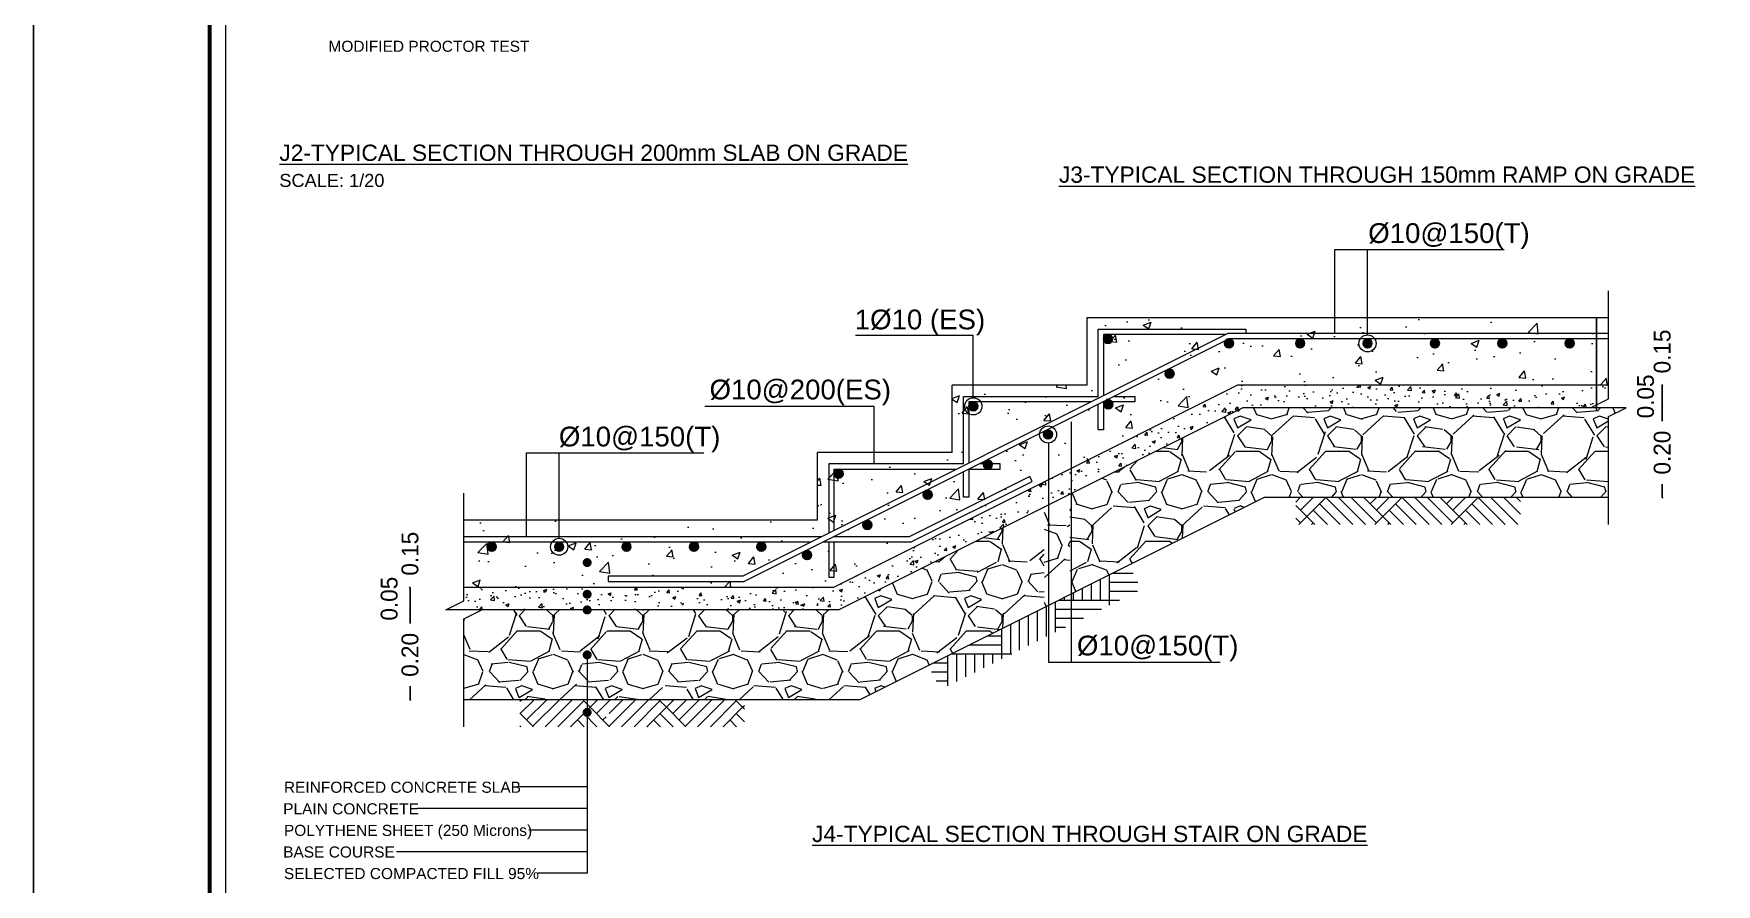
# Model space of a CAD drawing. Extents: x 166525 to 167198, y 178739 to 179747.
# Drawn here: x 167044.8 to 167059.79, y 179449.95 to 179457.52 of the extents above; entities that cross this region are included whole.
import ezdxf

# ---------------------------------------------------------------- set-up
doc = ezdxf.new("R2010")
doc.units = 0
doc.header["$MEASUREMENT"] = 0
doc.layers.get('0').update_dxf_attribs({"linetype": 'CONTINUOUS'})
doc.layers.get('DEFPOINTS').update_dxf_attribs({"linetype": 'CONTINUOUS'})
doc.layers.add('BEAM', color=6, linetype='CONTINUOUS', lineweight=13)
for name, color, linetype in [('COVER', 7, 'CONTINUOUS'), ('MHATCH', 8, 'CONTINUOUS'), ('S-G-TEXT SUB TITLE', 2, 'CONTINUOUS'), ('Steel', 2, 'CONTINUOUS')]:
    doc.layers.add(name, color=color, linetype=linetype)
doc.styles.add('ARIAL', font='arial.ttf')
doc.dimstyles.new('1-25', dxfattribs={"dimtxt": 0.2, "dimasz": 0.01, "dimexe": 0, "dimexo": 0, "dimgap": 0.08, "dimtad": 0, "dimlfac": 0.25, "dimzin": 0, "dimdsep": 46, "dimtxsty": 'Standard', "dimblk1": 'OBLIQUE', "dimblk2": 'OBLIQUE', "dimsah": 1, "dimcen": 0, "dimse1": 1, "dimse2": 1, "dimclrd": 256, "dimclre": 256, "dimclrt": 4, "dimadec": 0, "dimazin": 0, "dimtfac": 5.55555555555555, "dimtix": 1, "dimtofl": 0, "dimtmove": 2, "dimatfit": 3, "dimldrblk": 'OBLIQUE', "dimfxl": 1, "dimtolj": 1, "dimtzin": 0, "dimarcsym": 0})
pattern_1 = [(49.99999999999996, (167019.8235494177, 179431.8427603602), (0.2869040730447006, -0.02510085399342292), [0.03000000000046, -0.3300000000050599]), (355, (167019.8235494177, 179431.8427603602), (-0.05550053344605101, 0.3008768534846181), [0.024000000000368, -0.264000000004048]), (100.4514, (167019.8474580897, 179431.8406686242), (0.2314037526891568, 0.27577581682861), [0.02549607600039066, -0.2804568448042976]), (46.1842, (167019.8235494177, 179431.9227603601), (0.4268964194568036, -0.0662076057326224), [0.04500000000068999, -0.49500000000759]), (96.63559999999993, (167019.8591241157, 179431.9172430373), (0.3738650822252139, 0.3896471483661512), [0.03824411520058608, -0.4206852000064459]), (351.1842, (167019.8235494177, 179431.9227603601), (0.3738647780591834, 0.3896474403761043), [0.03600000000055203, -0.3960000000060722]), (21, (167019.8635494177, 179431.9027603601), (0.2387628208510457, -0.1610475562686048), [0.03000000000045997, -0.3300000000050595]), (326.0000000000001, (167019.8635494177, 179431.9027603601), (0.09732613277012504, 0.2900600180231887), [0.02400000000036799, -0.2640000000040479]), (71.4514, (167019.8834463109, 179431.8893397177), (0.3360890514377494, 0.1290121986859591), [0.02549607600039094, -0.2804568448043002]), (37.49999999999998, (167019.8235494177, 179431.8427603602), (0.004863942126990849, 0.1331575415345663), [0, -0.260800000003999, 0, -0.2680000000041094, 0, -0.2650000000040634]), (7.499999999999998, (167019.8235494177, 179431.8427603602), (0.1052278149784729, 0.1577646847553631), [0, -0.1528000000023429, 0, -0.2548000000039068, 0, -0.1010000000015487]), (327.5, (167019.7343494177, 179431.8427603602), (0.2135289744722377, -0.009021948693890254), [0, -0.1000000000015333, 0, -0.3120000000047841, 0, -0.414000000006348]), (317.5, (167019.6943494177, 179431.8427603602), (0.2332744677405313, 0.04004199293354102), [0, -0.1300000000019933, 0, -0.2072000000031771, 0, -0.294000000004508])]
pattern_2 = [(228.0128, (167020.3995494177, 179432.6427603602), (-6.399998585824663, -7.200001073396195), [0.1076288000016503, -10.65527040016338]), (184.9697, (167020.3275494177, 179432.5627603602), (9.60000084136131, 0.7999930456179078), [0.184694400002832, -18.28474000028037]), (132.5104, (167020.1435494177, 179432.5467603602), (7.999992574800116, -8.800006939231888), [0.1302304000019968, -12.89282560019769]), (267.2737, (167019.8315494177, 179432.3467603601), (0.7999968141940189, 16.0000002362241), [0.1681904000025788, -16.65084640025531]), (292.8337, (167019.8235494177, 179432.1787603601), (-4.000007924411045, 9.599997129569418), [0.1649240000025289, -16.32749840025036]), (357.2737, (167019.8875494177, 179432.0267603602), (-16.00000023622411, 0.7999968141940196), [0.1681904000025789, -16.65084640025532]), (37.6942, (167020.0555494177, 179432.0187603601), (-10.40000587665385, -7.999992324251089), [0.2224232000034103, -22.01987920033763]), (72.2553, (167020.2315494177, 179432.1547603601), (5.600008610250193, 17.59999698526121), [0.2099904000032199, -20.78905680031876]), (121.4296, (167020.2955494177, 179432.3547603602), (-6.400006587439225, 10.39999602935352), [0.1687600000025876, -16.70725840025618]), (175.2364, (167020.2075494177, 179432.4987603602), (8.8000007571906, -0.7999932261412748), [0.1926656000029525, -9.44061040014467]), (222.3974, (167020.0155494177, 179432.5147603602), (-9.600005881005787, -8.799993665746227), [0.2491584000038204, -24.66670000037822]), (138.8141, (167020.6235494177, 179432.3387603601), (-5.600002357530438, 4.799997850747802), [0.08504080000130393, -8.419075200129093]), (171.4692, (167020.5595494177, 179432.3947603601), (10.39999862801157, -1.600006328056365), [0.1617896000024794, -16.01720880024542]), (225, (167020.3995494177, 179432.4187603602), (-8.88178419713744e-17, -0.8000002475714282), [0.1131368000017348, -1.018233600015613]), (203.1986, (167020.3435494177, 179432.5147603602), (3.999999784594994, 1.600001060236416), [0.06092640000093418, -6.031692000092483]), (291.8014, (167020.2875494177, 179432.4907603601), (-0.7999999284127856, 2.400000218445415), [0.08616240000132111, -4.221969600064734]), (30.96379999999998, (167020.3195494177, 179432.4107603602), (2.399998417867198, 1.600001986857119), [0.1399432000021447, -4.524818400069345]), (161.5651, (167020.4395494177, 179432.4827603601), (1.600000347698903, -0.7999987225904326), [0.1011928000015517, -2.428629600037239]), (16.38950000000001, (167019.8235494177, 179432.4907603601), (8.000001758852234, 2.399994167891176), [0.1417600000021736, -14.03427600021519]), (70.3462, (167019.9595494177, 179432.5307603601), (-3.199996197946463, -8.80000170861991), [0.1189288000018235, -11.77392640018053]), (293.1986, (167020.4395494177, 179432.6427603602), (-1.600001060236417, 3.999999784594992), [0.1218520000018684, -5.970766400091549]), (343.6105, (167020.4875494177, 179432.5307603601), (-8.000001758852232, 2.399994167891178), [0.1417600000021723, -14.03427600021504]), (339.444, (167019.8235494177, 179431.9947603601), (-4.000001475695272, 1.599996797161801), [0.1367040000020961, -6.69849920010271]), (294.7751, (167019.9515494177, 179431.9467603602), (-3.999993751457469, 8.800002737606224), [0.1145424000017551, -11.33971440017376]), (66.80140000000002, (167020.4475494177, 179431.8427603602), (1.600001060236417, 3.999999784594992), [0.1218520000018684, -5.970766400091549]), (17.35400000000001, (167020.4955494177, 179431.9547603602), (-10.40000161543693, -3.199995601856361), [0.1341048000020562, -13.27633920020357]), (69.444, (167020.0555494177, 179431.8427603602), (-1.599996797161803, -4.00000147569527), [0.06835200000104806, -6.766851200103757]), (101.3098999999999, (167020.3995494177, 179431.8427603602), (-0.7999981057415511, 3.200000601833827), [0.04079200000062515, -4.038423200061882]), (165.9638, (167020.3915494177, 179431.8827603601), (2.400000436828591, -0.799998445901263), [0.1649240000025288, -3.133560000048047]), (186.009, (167020.2315494177, 179431.9227603601), (7.999999800847498, 0.7999994539977396), [0.1528400000023435, -15.13113840023201]), (303.6901, (167020.3195494177, 179432.3387603601), (-0.8000010676180195, 1.599999646241461), [0.1153776000017691, -2.769063200042458]), (353.1572, (167020.3835494177, 179432.2427603601), (13.59999949259137, -1.600006398364342), [0.2014352000030888, -19.94205040030578]), (60.94540000000001, (167020.5835494177, 179432.2187603601), (-3.200000021808491, -5.600000307741613), [0.08236480000126278, -8.154139200125014]), (90, (167020.6235494177, 179432.2907603601), (-0.8000000000122667, 0.8000000000122663), [0.04800000000073598, -0.7520000000115304]), (120.2564, (167020.2155494177, 179431.9467603602), (3.199995909491222, -5.600001964769652), [0.1111392000017041, -11.00281600016871]), (48.01279999999998, (167020.1595494177, 179432.0427603601), (6.399998585824661, 7.200001073396196), [0.2152576000033006, -10.54764160016173]), (0, (167020.3035494177, 179432.2027603601), (0.8000000000122667, 0.8000000000122663), [0.2080000000031893, -0.5920000000090773]), (325.3048, (167020.5115494177, 179432.2027603601), (-7.999995407312688, 5.600006887761431), [0.1264912000019395, -12.52261920019201]), (254.0546, (167020.6155494177, 179432.1307603602), (-0.7999999114493714, -3.200000101370786), [0.116481600001786, -5.707606400087515]), (207.646, (167020.5835494177, 179432.0187603601), (-15.19999664597674, -8.000006170658006), [0.189652000002908, -18.77557920028789]), (175.4261, (167020.4155494177, 179431.9307603601), (-10.40000044680917, 0.7999958409411335), [0.2006392000030741, -19.86325920030439])]

# ---------------------------------------------------------------- blocks, each defined once
blk = doc.blocks.new('B1')
at = {"layer": 'Steel'}
blk.add_hatch(color=256, dxfattribs=at).paths.add_polyline_path([(-0.05, 1.683833736505769e-17, 0.9999999999999999), (0.05, 0, 0.9999999999999999)], flags=16)
blk.add_circle((0, 0), 0.05, dxfattribs=at)
blk = doc.blocks.new('SUBTITLE')
at = {"lineweight": 0}
for tag, p in [('%%USUBTITLE', (13935941.07536325, 8347529.818318046)), ('20', (13935941.07536325, 8347529.418318046))]:
    blk.add_attdef(tag, p, '', height=0.2, dxfattribs=at)
blk = doc.blocks.new('*D1344')
at = {"layer": 'DEFPOINTS', "color": 0, "transparency": 16777216}
for p in [(167048.4829848933, 179453.1952459239), (167048.1540473542, 179452.5952459239), (167048.4829848933, 179452.5952459239)]:
    blk.add_point(p, dxfattribs=at)
at = {"layer": 'BEAM', "color": 4, "transparency": 16777216, "insert": (167048.1540473542, 179452.895245924), "char_height": 0.15, "attachment_point": 5, "rotation": 90}
blk.add_mtext('\\A1;0.15', dxfattribs=at)
blk = doc.blocks.new('_OBLIQUE')
at = {"color": 0, "linetype": 'ByBlock'}
blk.add_line((-0.5, -0.5), (0.5, 0.5), dxfattribs=at)
blk = doc.blocks.new('*D1345')
at = {"layer": 'BEAM', "lineweight": -2, "transparency": 16777216}
blk.add_line((167048.1540473542, 179452.5952459239), (167048.1540473542, 179452.3952459239), dxfattribs=at)
at = {"layer": 'DEFPOINTS', "color": 0, "transparency": 16777216}
for p in [(167048.4829848933, 179452.5952459239), (167048.1540473542, 179452.3952459239), (167048.4829848933, 179452.3952459239)]:
    blk.add_point(p, dxfattribs=at)
at = {"layer": 'BEAM', "lineweight": -2, "transparency": 16777216, "xscale": 0.01, "yscale": 0.01, "zscale": 0.01}
for p, rotation in [((167048.1540473542, 179452.5952459239), 90), ((167048.1540473542, 179452.3952459239), 270)]:
    blk.add_blockref('_OBLIQUE', p, dxfattribs=dict(at, rotation=rotation))
at = {"layer": 'BEAM', "color": 4, "transparency": 16777216, "insert": (167047.9685404436, 179452.4952459239), "char_height": 0.15, "attachment_point": 5, "rotation": 90}
blk.add_mtext('\\A1;0.05', dxfattribs=at)
blk = doc.blocks.new('*D1346')
at = {"layer": 'BEAM', "lineweight": -2, "transparency": 16777216}
for p, q in [((167048.1540473542, 179452.3952459239), (167048.1540473542, 179452.2752459239)), ((167048.1540473542, 179451.5952459239), (167048.1540473542, 179451.7152459239))]:
    blk.add_line(p, q, dxfattribs=at)
at = {"layer": 'DEFPOINTS', "color": 0, "transparency": 16777216}
for p in [(167048.4829848933, 179452.3952459239), (167048.1540473542, 179451.5952459239), (167048.4829848933, 179451.5952459239)]:
    blk.add_point(p, dxfattribs=at)
at = {"layer": 'BEAM', "lineweight": -2, "transparency": 16777216, "xscale": 0.01, "yscale": 0.01, "zscale": 0.01}
for p, rotation in [((167048.1540473542, 179452.3952459239), 90), ((167048.1540473542, 179451.5952459239), 270)]:
    blk.add_blockref('_OBLIQUE', p, dxfattribs=dict(at, rotation=rotation))
at = {"layer": 'BEAM', "color": 4, "transparency": 16777216, "insert": (167048.1540473542, 179451.9952459239), "char_height": 0.15, "attachment_point": 5, "rotation": 90}
blk.add_mtext('\\A1;0.20', dxfattribs=at)
blk = doc.blocks.new('*D1347')
at = {"layer": 'DEFPOINTS', "color": 0, "transparency": 16777216}
for p in [(167058.978587707, 179454.9952459239), (167058.978587707, 179454.395245924), (167059.3075252461, 179454.395245924)]:
    blk.add_point(p, dxfattribs=at)
at = {"layer": 'BEAM', "color": 4, "transparency": 16777216, "insert": (167059.3075252461, 179454.695245924), "char_height": 0.15, "attachment_point": 5, "rotation": 90}
blk.add_mtext('\\A1;0.15', dxfattribs=at)
blk = doc.blocks.new('*D1348')
at = {"layer": 'BEAM', "lineweight": -2, "transparency": 16777216}
blk.add_line((167059.3075252461, 179454.395245924), (167059.3075252461, 179454.1952459239), dxfattribs=at)
at = {"layer": 'DEFPOINTS', "color": 0, "transparency": 16777216}
for p in [(167058.978587707, 179454.395245924), (167058.978587707, 179454.1952459239), (167059.3075252461, 179454.1952459239)]:
    blk.add_point(p, dxfattribs=at)
at = {"layer": 'BEAM', "lineweight": -2, "transparency": 16777216, "xscale": 0.01, "yscale": 0.01, "zscale": 0.01}
for p, rotation in [((167059.3075252461, 179454.395245924), 90), ((167059.3075252461, 179454.1952459239), 270)]:
    blk.add_blockref('_OBLIQUE', p, dxfattribs=dict(at, rotation=rotation))
at = {"layer": 'BEAM', "color": 4, "transparency": 16777216, "insert": (167059.159333544, 179454.2952459239), "char_height": 0.15, "attachment_point": 5, "rotation": 90}
blk.add_mtext('\\A1;0.05', dxfattribs=at)
blk = doc.blocks.new('*D1349')
at = {"layer": 'BEAM', "lineweight": -2, "transparency": 16777216}
for p, q in [((167059.3075252461, 179454.1952459239), (167059.3075252461, 179454.0752459239)), ((167059.3075252461, 179453.3952459239), (167059.3075252461, 179453.5152459239))]:
    blk.add_line(p, q, dxfattribs=at)
at = {"layer": 'DEFPOINTS', "color": 0, "transparency": 16777216}
for p in [(167058.978587707, 179454.1952459239), (167058.978587707, 179453.3952459239), (167059.3075252461, 179453.3952459239)]:
    blk.add_point(p, dxfattribs=at)
at = {"layer": 'BEAM', "lineweight": -2, "transparency": 16777216, "xscale": 0.01, "yscale": 0.01, "zscale": 0.01}
for p, rotation in [((167059.3075252461, 179454.1952459239), 90), ((167059.3075252461, 179453.3952459239), 270)]:
    blk.add_blockref('_OBLIQUE', p, dxfattribs=dict(at, rotation=rotation))
at = {"layer": 'BEAM', "color": 4, "transparency": 16777216, "insert": (167059.3075252461, 179453.7952459239), "char_height": 0.15, "attachment_point": 5, "rotation": 90}
blk.add_mtext('\\A1;0.20', dxfattribs=at)

msp = doc.modelspace()

# ---------------------------------------------------------------- hatches: boundary and pattern name
at = {"layer": 'BEAM'}
h = msp.add_hatch(dxfattribs=at)
h.set_pattern_fill('AR-CONC', color=0, scale=0.004000000000061333, style=0)
h.set_pattern_definition([(49.99999999999996, (166959.1569459235, 179454.0911530177), (0.7287386759951899, -0.06375634215658992), [0.07620000000116836, -0.8382000000128523]), (355, (166959.1569459235, 179454.0911530177), (-0.1409713039048295, 0.7642265715404379), [0.06096000000093472, -0.6705600000102818]), (100.4509999999999, (166959.2176739235, 179454.0858400177), (0.5877700066728494, 0.7004667512919076), [0.06476000000099297, -0.7123600000109228]), (46.1842, (166959.1569459235, 179454.2943530177), (1.084316163585146, -0.1681693117334871), [0.1143000000017526, -1.257300000019278]), (96.63559999999998, (166959.2473055235, 179454.2803390177), (0.9496169378795093, 0.9897022235753722), [0.09714000000148895, -1.068540000016379]), (351.1840000000001, (166959.1569459235, 179454.2943530177), (0.9496184232702966, 0.9897004714575657), [0.09144000000140205, -1.005840000015423]), (21, (166959.2585459235, 179454.2435530177), (0.6064595193508322, -0.4090620740733222), [0.07620000000116826, -0.8382000000128516]), (326.0000000000001, (166959.2585459235, 179454.2435530177), (0.2472081133943788, 0.7367518645005736), [0.0609600000009347, -0.6705600000102816]), (71.4514, (166959.3090839235, 179454.2094646177), (0.8536659630935874, 0.3276914308692543), [0.06476000000099297, -0.7123600000109228]), (37.49999999999998, (166959.1569459235, 179454.0911530177), (0.0123544130025567, 0.3382201554977984), [0, -0.6624320000101573, 0, -0.680720000010438, 0, -0.6731000000103211]), (7.499999999999998, (166959.1569459235, 179454.0911530177), (0.2672786500453213, 0.4007222992786223), [0, -0.3881120000059509, 0, -0.6471920000099235, 0, -0.2565400000039336]), (327.5, (166958.9303779235, 179454.0911530177), (0.5423623806758018, -0.02291497597104519), [0, -0.2540000000038947, 0, -0.7924800000121515, 0, -1.051560000016124]), (317.5, (166958.8287779235, 179454.0911530177), (0.5925167255531575, 0.1017059641348915), [0, -0.3302000000050631, 0, -0.5262880000080696, 0, -0.7467600000114504])])
h.paths.add_polyline_path([(167052.9831426933, 179453.7952459239), (167051.7831426933, 179453.7952459239), (167051.7831426933, 179453.1952459239), (167048.6340473541, 179453.1952459239), (167048.6340473541, 179452.5952459238), (167051.9247834798, 179452.5952459238), (167055.5247834798, 179454.3952459239), (167058.8275252462, 179454.3952459239), (167058.8275252462, 179454.9952459239), (167054.1831426933, 179454.9952459239), (167054.1831426933, 179454.3952459239), (167052.9831426933, 179454.3952459239)])
h = msp.add_hatch(dxfattribs=at)
h.set_pattern_fill('AR-CONC', color=0, scale=0.04000000000061333, style=0)
h.set_pattern_definition(pattern_1)
h.paths.add_polyline_path([(167055.5719970753, 179454.1952459239), (167058.6675252461, 179454.1952459239), (167058.8275252462, 179454.2752459239), (167058.8275252462, 179454.3952459239), (167055.5247834798, 179454.3952459239), (167054.0301937425, 179453.6479510552), (167054.0301937425, 179453.4243442575)])
h = msp.add_hatch(dxfattribs=at)
h.set_pattern_fill('GRAVEL', color=0, scale=0.8000000000122667, style=0)
h.set_pattern_definition(pattern_2)
h.paths.add_polyline_path([(167055.7608514573, 179453.3952459238), (167058.8275252461, 179453.3952459238), (167058.8275252462, 179454.1152459239), (167058.9875252462, 179454.1952459239), (167058.6675252461, 179454.1952459239), (167055.5719970753, 179454.1952459239), (167054.0301937425, 179453.4243442575), (167054.0301937425, 179452.5299170664)])
h = msp.add_hatch(dxfattribs=at)
h.set_pattern_fill('AR-CONC', color=0, scale=0.04000000000061333, style=0)
h.set_pattern_definition(pattern_1)
h.paths.add_polyline_path([(167054.0301937425, 179453.6479510552), (167053.8024988012, 179453.5341035845), (167053.8024988012, 179453.3104967868), (167054.0301937425, 179453.4243442575)])
h = msp.add_hatch(dxfattribs=at)
h.set_pattern_fill('AR-CONC', color=0, scale=0.04000000000061333, style=0)
h.set_pattern_definition(pattern_1)
h.paths.add_polyline_path([(167053.8024988012, 179453.3104967868), (167053.8024988012, 179453.5341035845), (167051.9247834798, 179452.5952459238), (167048.6340473541, 179452.5952459238), (167048.6340473541, 179452.4752459238), (167048.474047354, 179452.3952459238), (167048.7940473541, 179452.3952459238), (167051.9719970753, 179452.3952459238)])
h = msp.add_hatch(dxfattribs=at)
h.set_pattern_fill('GRAVEL', color=0, scale=0.8000000000122667, style=0)
h.set_pattern_definition(pattern_2)
h.paths.add_polyline_path([(167053.8024988012, 179452.4160695958), (167053.8024988012, 179453.3104967868), (167051.9719970753, 179452.3952459238), (167048.7940473541, 179452.3952459238), (167048.6340473541, 179452.3152459239), (167048.634047354, 179451.5952459238), (167052.1608514573, 179451.5952459238)])
h = msp.add_hatch(dxfattribs=at)
h.set_pattern_fill('GRAVEL', color=0, scale=0.8000000000122667, style=0)
h.set_pattern_definition([(228.0128, (166999.156726017, 179450.5629584681), (-6.399998585824663, -7.200001073396195), [0.1076288000016503, -10.65527040016338]), (184.9697, (166999.084726017, 179450.4829584681), (9.60000084136131, 0.7999930456179078), [0.184694400002832, -18.28474000028037]), (132.5104, (166998.900726017, 179450.4669584681), (7.999992574800116, -8.800006939231888), [0.1302304000019968, -12.89282560019769]), (267.2737, (166998.588726017, 179450.2669584682), (0.7999968141940189, 16.0000002362241), [0.1681904000025788, -16.65084640025531]), (292.8337, (166998.580726017, 179450.0989584681), (-4.000007924411045, 9.599997129569418), [0.1649240000025289, -16.32749840025036]), (357.2737, (166998.644726017, 179449.9469584682), (-16.00000023622411, 0.7999968141940196), [0.1681904000025789, -16.65084640025532]), (37.6942, (166998.812726017, 179449.9389584681), (-10.40000587665385, -7.999992324251089), [0.2224232000034103, -22.01987920033763]), (72.2553, (166998.988726017, 179450.0749584681), (5.600008610250193, 17.59999698526121), [0.2099904000032199, -20.78905680031876]), (121.4296, (166999.052726017, 179450.2749584681), (-6.400006587439225, 10.39999602935352), [0.1687600000025876, -16.70725840025618]), (175.2364, (166998.964726017, 179450.4189584681), (8.8000007571906, -0.7999932261412748), [0.1926656000029523, -9.440610400144658]), (222.3974, (166998.772726017, 179450.4349584681), (-9.600005881005787, -8.799993665746227), [0.2491584000038204, -24.66670000037822]), (138.8141, (166999.380726017, 179450.2589584681), (-5.600002357530438, 4.799997850747802), [0.08504080000130393, -8.419075200129093]), (171.4692, (166999.316726017, 179450.3149584681), (10.39999862801157, -1.600006328056365), [0.1617896000024792, -16.0172088002454]), (225, (166999.156726017, 179450.3389584681), (-8.88178419713744e-17, -0.8000002475714282), [0.1131368000017348, -1.018233600015613]), (203.1986, (166999.100726017, 179450.4349584681), (3.999999784594994, 1.600001060236416), [0.06092640000093418, -6.031692000092483]), (291.8014, (166999.044726017, 179450.4109584682), (-0.7999999284127856, 2.400000218445415), [0.08616240000132111, -4.221969600064734]), (30.96379999999998, (166999.076726017, 179450.3309584681), (2.399998417867198, 1.600001986857119), [0.1399432000021445, -4.524818400069339]), (161.5651, (166999.196726017, 179450.4029584681), (1.600000347698903, -0.7999987225904326), [0.1011928000015517, -2.428629600037239]), (16.38950000000001, (166998.580726017, 179450.4109584682), (8.000001758852234, 2.399994167891176), [0.1417600000021736, -14.03427600021519]), (70.3462, (166998.716726017, 179450.4509584681), (-3.199996197946463, -8.80000170861991), [0.1189288000018235, -11.77392640018053]), (293.1986, (166999.196726017, 179450.5629584681), (-1.600001060236417, 3.999999784594992), [0.1218520000018684, -5.970766400091549]), (343.6105, (166999.244726017, 179450.4509584681), (-8.000001758852232, 2.399994167891178), [0.1417600000021721, -14.03427600021501]), (339.444, (166998.580726017, 179449.9149584681), (-4.000001475695272, 1.599996797161801), [0.1367040000020961, -6.69849920010271]), (294.7751, (166998.708726017, 179449.8669584681), (-3.999993751457469, 8.800002737606224), [0.1145424000017548, -11.33971440017375]), (66.80140000000002, (166999.204726017, 179449.7629584681), (1.600001060236417, 3.999999784594992), [0.1218520000018684, -5.970766400091549]), (17.35400000000001, (166999.252726017, 179449.8749584681), (-10.40000161543693, -3.199995601856361), [0.1341048000020562, -13.27633920020357]), (69.444, (166998.812726017, 179449.7629584681), (-1.599996797161803, -4.00000147569527), [0.06835200000104806, -6.766851200103757]), (101.3098999999999, (166999.156726017, 179449.7629584681), (-0.7999981057415511, 3.200000601833827), [0.04079200000062511, -4.038423200061875]), (165.9638, (166999.148726017, 179449.8029584681), (2.400000436828591, -0.799998445901263), [0.1649240000025288, -3.133560000048047]), (186.009, (166998.988726017, 179449.8429584681), (7.999999800847498, 0.7999994539977396), [0.1528400000023435, -15.13113840023201]), (303.6901, (166999.076726017, 179450.2589584681), (-0.8000010676180195, 1.599999646241461), [0.1153776000017691, -2.769063200042458]), (353.1572, (166999.140726017, 179450.1629584681), (13.59999949259137, -1.600006398364342), [0.2014352000030888, -19.94205040030578]), (60.94540000000001, (166999.340726017, 179450.1389584681), (-3.200000021808491, -5.600000307741613), [0.08236480000126278, -8.154139200125014]), (90, (166999.380726017, 179450.2109584681), (-0.8000000000122667, 0.8000000000122663), [0.04800000000073598, -0.7520000000115304]), (120.2564, (166998.972726017, 179449.8669584681), (3.199995909491222, -5.600001964769652), [0.1111392000017041, -11.00281600016871]), (48.01279999999998, (166998.916726017, 179449.9629584681), (6.399998585824661, 7.200001073396196), [0.2152576000033006, -10.54764160016173]), (0, (166999.060726017, 179450.1229584681), (0.8000000000122667, 0.8000000000122663), [0.2080000000031893, -0.5920000000090773]), (325.3048, (166999.268726017, 179450.1229584681), (-7.999995407312688, 5.600006887761431), [0.1264912000019395, -12.52261920019201]), (254.0546, (166999.372726017, 179450.0509584681), (-0.7999999114493714, -3.200000101370786), [0.116481600001786, -5.707606400087515]), (207.646, (166999.340726017, 179449.9389584681), (-15.19999664597674, -8.000006170658006), [0.189652000002908, -18.77557920028789]), (175.4261, (166999.172726017, 179449.8509584681), (-10.40000044680917, 0.7999958409411335), [0.2006392000030737, -19.86325920030437])])
h.paths.add_polyline_path([(167054.0301937425, 179453.4243442575), (167053.8024988012, 179453.3104967868), (167053.8024988012, 179452.4160695958), (167054.0301937425, 179452.5299170664)])
h = msp.add_hatch(dxfattribs=at)
h.set_pattern_fill('AR-PARQ1', color=0, scale=0.04000000000061333, angle=45, style=0)
h.set_pattern_definition([(135, (167019.8235494177, 179431.8427603602), (-0.6788225099494944, 4.440892098568718e-17), [0.48000000000736, -0.48000000000736]), (135, (167019.8801179602, 179431.8993289026), (-0.6788225099494944, 4.440892098568718e-17), [0.48000000000736, -0.48000000000736]), (135, (167019.9366865027, 179431.9558974452), (-0.6788225099494944, 4.440892098568718e-17), [0.48000000000736, -0.48000000000736]), (135, (167019.9932550451, 179432.0124659876), (-0.6788225099494944, 4.440892098568718e-17), [0.48000000000736, -0.48000000000736]), (135, (167020.0498235876, 179432.0690345301), (-0.6788225099494944, 4.440892098568718e-17), [0.48000000000736, -0.48000000000736]), (135, (167020.1063921302, 179432.1256030726), (-0.6788225099494944, 4.440892098568718e-17), [0.48000000000736, -0.48000000000736]), (135, (167020.1629606726, 179432.1821716151), (-0.6788225099494944, 4.440892098568718e-17), [0.48000000000736, -0.48000000000736]), (44.99999999999999, (167019.4841381627, 179432.1821716151), (0.6788225099494944, -4.440892098568718e-17), [0.48000000000736, -0.48000000000736]), (44.99999999999999, (167019.4275696202, 179432.2387401576), (0.6788225099494944, -4.440892098568718e-17), [0.48000000000736, -0.48000000000736]), (44.99999999999999, (167019.3710010777, 179432.2953087001), (0.6788225099494944, -4.440892098568718e-17), [0.48000000000736, -0.48000000000736]), (44.99999999999999, (167019.3144325352, 179432.3518772426), (0.6788225099494944, -4.440892098568718e-17), [0.48000000000736, -0.48000000000736]), (44.99999999999999, (167019.2578639927, 179432.4084457851), (0.6788225099494944, -4.440892098568718e-17), [0.48000000000736, -0.48000000000736]), (44.99999999999999, (167019.2012954502, 179432.4650143276), (0.6788225099494944, -4.440892098568718e-17), [0.48000000000736, -0.48000000000736]), (44.99999999999999, (167019.1447269077, 179432.5215828701), (0.6788225099494944, -4.440892098568718e-17), [0.48000000000736, -0.48000000000736])])
h.paths.add_polyline_path([(167058.0434926892, 179453.1552459238), (167058.0434926892, 179453.3952459238), (167056.8202642624, 179453.3952459238), (167056.8202642624, 179453.2827017458, -0.4142135623705978), (167056.8402642625, 179453.2627017458, -0.4142135623703479), (167056.8202642624, 179453.2427017458), (167056.8202642624, 179453.1552459238)])
h.paths.add_polyline_path([(167056.0434926892, 179453.3952459238), (167056.0434926892, 179453.1552459238), (167056.8202642624, 179453.1552459238), (167056.8202642624, 179453.2427017458, -0.4142135623756757), (167056.8002642624, 179453.2627017458, -0.4142135623757589), (167056.8202642624, 179453.2827017458), (167056.8202642624, 179453.3952459238)])
h = msp.add_hatch(dxfattribs=at)
h.set_pattern_fill('AR-PARQ1', color=0, scale=0.04000000000061333, style=0)
h.set_pattern_definition([(90, (167019.8235494177, 179431.8427603602), (-0.4800000000073601, 0.48000000000736), [0.48000000000736, -0.48000000000736]), (90, (167019.9035494176, 179431.8427603602), (-0.4800000000073601, 0.48000000000736), [0.48000000000736, -0.48000000000736]), (90, (167019.9835494177, 179431.8427603602), (-0.4800000000073601, 0.48000000000736), [0.48000000000736, -0.48000000000736]), (90, (167020.0635494177, 179431.8427603602), (-0.4800000000073601, 0.48000000000736), [0.48000000000736, -0.48000000000736]), (90, (167020.1435494177, 179431.8427603602), (-0.4800000000073601, 0.48000000000736), [0.48000000000736, -0.48000000000736]), (90, (167020.2235494177, 179431.8427603602), (-0.4800000000073601, 0.48000000000736), [0.48000000000736, -0.48000000000736]), (90, (167020.3035494177, 179431.8427603602), (-0.4800000000073601, 0.48000000000736), [0.48000000000736, -0.48000000000736]), (0, (167019.8235494177, 179432.3227603601), (0.4800000000073601, -0.48000000000736), [0.4800000000073601, -0.4800000000073601]), (0, (167019.8235494177, 179432.4027603602), (0.4800000000073601, -0.48000000000736), [0.4800000000073601, -0.4800000000073601]), (0, (167019.8235494177, 179432.4827603601), (0.4800000000073601, -0.48000000000736), [0.4800000000073601, -0.4800000000073601]), (0, (167019.8235494177, 179432.5627603602), (0.4800000000073601, -0.48000000000736), [0.4800000000073601, -0.4800000000073601]), (0, (167019.8235494177, 179432.6427603602), (0.4800000000073601, -0.48000000000736), [0.4800000000073601, -0.4800000000073601]), (0, (167019.8235494177, 179432.7227603601), (0.4800000000073601, -0.48000000000736), [0.4800000000073601, -0.4800000000073601]), (0, (167019.8235494177, 179432.8027603602), (0.4800000000073601, -0.48000000000736), [0.4800000000073601, -0.4800000000073601])])
h.paths.add_polyline_path([(167054.6668267187, 179452.5799053972), (167054.5594954558, 179452.7945679231), (167053.46540669, 179452.2475235402), (167053.5157379765, 179452.1468609671, -0.4142135623705978), (167053.5425707924, 179452.1379166953, -0.4142135623703479), (167053.5336265204, 179452.1110838795), (167053.5727379529, 179452.0328610144)])
h.paths.add_polyline_path([(167052.7706410738, 179451.9001407321), (167052.8779723367, 179451.6854782063), (167053.5727379529, 179452.0328610144), (167053.5336265204, 179452.1110838795, -0.4142135623756757), (167053.5067937047, 179452.1200281514, -0.4142135623757589), (167053.5157379765, 179452.1468609671), (167053.46540669, 179452.2475235402)])
h = msp.add_hatch(dxfattribs=at)
h.set_pattern_fill('AR-PARQ1', color=0, scale=0.04000000000061333, angle=45, style=0)
h.set_pattern_definition([(135, (167019.8894424246, 179431.8427603598), (-0.6788225099494944, 4.440892098568718e-17), [0.48000000000736, -0.48000000000736]), (135, (167019.946010967, 179431.8993289023), (-0.6788225099494944, 4.440892098568718e-17), [0.48000000000736, -0.48000000000736]), (135, (167020.0025795095, 179431.9558974448), (-0.6788225099494944, 4.440892098568718e-17), [0.48000000000736, -0.48000000000736]), (135, (167020.059148052, 179432.0124659873), (-0.6788225099494944, 4.440892098568718e-17), [0.48000000000736, -0.48000000000736]), (135, (167020.1157165945, 179432.0690345298), (-0.6788225099494944, 4.440892098568718e-17), [0.48000000000736, -0.48000000000736]), (135, (167020.172285137, 179432.1256030723), (-0.6788225099494944, 4.440892098568718e-17), [0.48000000000736, -0.48000000000736]), (135, (167020.2288536795, 179432.1821716148), (-0.6788225099494944, 4.440892098568718e-17), [0.48000000000736, -0.48000000000736]), (44.99999999999999, (167019.5500311696, 179432.1821716148), (0.6788225099494944, -4.440892098568718e-17), [0.48000000000736, -0.48000000000736]), (44.99999999999999, (167019.4934626271, 179432.2387401573), (0.6788225099494944, -4.440892098568718e-17), [0.48000000000736, -0.48000000000736]), (44.99999999999999, (167019.4368940846, 179432.2953086998), (0.6788225099494944, -4.440892098568718e-17), [0.48000000000736, -0.48000000000736]), (44.99999999999999, (167019.3803255421, 179432.3518772422), (0.6788225099494944, -4.440892098568718e-17), [0.48000000000736, -0.48000000000736]), (44.99999999999999, (167019.3237569996, 179432.4084457848), (0.6788225099494944, -4.440892098568718e-17), [0.48000000000736, -0.48000000000736]), (44.99999999999999, (167019.2671884571, 179432.4650143272), (0.6788225099494944, -4.440892098568718e-17), [0.48000000000736, -0.48000000000736]), (44.99999999999999, (167019.2106199146, 179432.5215828698), (0.6788225099494944, -4.440892098568718e-17), [0.48000000000736, -0.48000000000736])])
h.paths.add_polyline_path([(167051.13264675, 179451.3552459235), (167051.13264675, 179451.5952459235), (167049.9094183232, 179451.5952459235), (167049.9094183232, 179451.4827017454, -0.4142135623705978), (167049.9294183233, 179451.4627017454, -0.4142135623703479), (167049.9094183232, 179451.4427017454), (167049.9094183232, 179451.3552459235)])
h.paths.add_polyline_path([(167049.13264675, 179451.5952459235), (167049.13264675, 179451.3552459235), (167049.9094183232, 179451.3552459235), (167049.9094183232, 179451.4427017454, -0.4142135623756757), (167049.8894183233, 179451.4627017454, -0.4142135623757589), (167049.9094183232, 179451.4827017454), (167049.9094183232, 179451.5952459235)])

# ---------------------------------------------------------------- linework, layer by layer
at = {"color": 2, "linetype": 'Continuous'}
msp.add_line((167058.7225685857, 179454.9952459239), (167058.7225685857, 179454.1668341699), dxfattribs=at)
at = {"layer": 'BEAM', "color": 3}
for p, q in [((167056.6822912439, 179454.8434006463), (167056.6822912439, 179455.6026059566)), ((167052.1223897669, 179454.8415889895), (167053.1711426933, 179454.8415889895)), ((167053.1711426933, 179454.2834006463), (167053.1711426933, 179454.8415889895)), ((167049.4822912438, 179453.0334006463), (167049.4822912438, 179453.7926059566)), ((167053.8403548344, 179453.8804926637), (167053.8403548344, 179451.9313486119)), ((167053.8403548344, 179451.9313486119), (167055.3696038672, 179451.9313486119))]:
    msp.add_line(p, q, dxfattribs=at)
at = {"layer": 'BEAM', "color": 0}
for p, q in [((167058.8275252462, 179454.9952459239), (167054.1831426933, 179454.9952459239)), ((167054.1831426933, 179454.9952459239), (167054.1831426933, 179454.395245924)), ((167055.4385528899, 179454.8552459239), (167051.1185528899, 179452.6952459239)), ((167055.4498841529, 179454.807245924), (167051.1298841528, 179452.6472459239)), ((167058.8275252462, 179454.8552459239), (167055.4385528899, 179454.8552459239)), ((167058.8275252462, 179454.807245924), (167055.4498841529, 179454.807245924)), ((167055.5247834798, 179454.395245924), (167051.9247834798, 179452.5952459239)), ((167052.9831426933, 179453.7952459239), (167052.9831426933, 179454.395245924)), ((167052.9831426933, 179453.7952459239), (167052.9831426933, 179454.395245924)), ((167054.1831426933, 179454.395245924), (167052.9831426933, 179454.395245924)), ((167058.8275252462, 179454.395245924), (167055.5247834798, 179454.395245924)), ((167055.5719970753, 179454.1952459239), (167051.9719970753, 179452.3952459239)), ((167058.6675252461, 179454.1952459239), (167055.5719970753, 179454.1952459239)), ((167054.0436101503, 179454.0683290282), (167054.0436101503, 179451.9329815424)), ((167052.9831426933, 179453.7952459239), (167051.7831426933, 179453.7952459239)), ((167051.7831426933, 179453.1952459239), (167051.7831426933, 179453.7952459239)), ((167055.7608514573, 179453.3952459239), (167052.1608514573, 179451.5952459239)), ((167058.8275252461, 179453.3952459239), (167055.7608514573, 179453.3952459239)), ((167051.7831426933, 179453.1952459239), (167048.6340473541, 179453.1952459239)), ((167051.8185528899, 179453.0452459239), (167048.6340473541, 179453.0452459239)), ((167051.7225528899, 179452.9972459239), (167048.6340473541, 179452.9972459239)), ((167052.612507945, 179452.9972459239), (167051.8298841528, 179452.9972459239)), ((167052.601176682, 179453.0452459239), (167051.9258841528, 179453.0452459239)), ((167051.9247834798, 179452.5952459239), (167048.6340473541, 179452.5952459239)), ((167051.9719970753, 179452.3952459239), (167048.6340473541, 179452.3952459239)), ((167049.7316924196, 179452.0177932997), (167049.7316924197, 179450.0512345985)), ((167052.1608514573, 179451.5952459239), (167048.6340473541, 179451.5952459239)), ((167049.7316924197, 179450.8192345985), (167049.1038668183, 179450.8192345985)), ((167049.7316924197, 179450.6272345985), (167048.2204263568, 179450.6272345985)), ((167049.7316924197, 179450.4352345985), (167049.2111421752, 179450.4352345985)), ((167049.7316924197, 179450.2432345985), (167048.0342370518, 179450.2432345985)), ((167049.7316924197, 179450.0512345985), (167049.2941300794, 179450.0512345985))]:
    msp.add_line(p, q, dxfattribs=at)
msp.add_lwpolyline([(167096.1088845402, 179479.7999400452), (167046.511542875, 179479.7999400452), (167046.511542875, 179441.5797954683), (167096.1088845402, 179441.5797954683)], close=True, dxfattribs=at)
at = {"layer": 'BEAM', "color": 3}
for points in [[(167056.3920068409, 179454.8598513639, 0, 0.06979681762652921, 0), (167056.3920068409, 179455.0692418164, 0, 0, 0), (167056.392006841, 179455.6026059566, 0, 0, 0)], [(167054.0436101501, 179454.157774554, 0, 0.06979681762652921, 0), (167054.0436101501, 179453.9483841015, 0, 0, 0), (167054.0436101503, 179451.9329815424, 0, 0, 0)], [(167049.1904782357, 179453.0498513639, 0, 0.06979681762652921, 0), (167049.1904782357, 179453.2592418164, 0, 0, 0), (167049.1904782357, 179453.7926059566, 0, 0, 0)]]:
    msp.add_lwpolyline(points, format="xyseb", dxfattribs=at)
for points in [[(167056.3920068409, 179454.8598513639), (167056.3920068409, 179455.6026059566), (167057.8992006594, 179455.6026059566)], [(167052.2868773993, 179453.6952459239), (167052.2868773993, 179454.2047223196), (167050.7796835808, 179454.2047223196)], [(167049.1904782357, 179453.0498513639), (167049.1904782357, 179453.7926059566), (167050.7698325947, 179453.7926059566)]]:
    msp.add_lwpolyline(points, dxfattribs=at)
at = {"layer": 'BEAM', "color": 0}
for points in [[(167058.827525246, 179453.1552459239), (167058.8275252462, 179454.1152459239), (167058.9875252462, 179454.1952459239), (167058.6675252461, 179454.1952459239), (167058.8275252462, 179454.2752459239), (167058.8275252462, 179455.2352459239)], [(167054.2831426933, 179454.2952459239), (167054.2831426933, 179454.895245924), (167055.5984971781, 179454.895245924), (167055.5984971781, 179454.8552459239)], [(167055.42255289, 179454.8472459239), (167054.3311426933, 179454.8472459239), (167054.3311426933, 179454.3015408256)], [(167053.0831426933, 179453.6952459239), (167053.0831426933, 179454.2952459239), (167054.2831426933, 179454.2952459239)], [(167054.2225528899, 179454.2472459239), (167053.1311426933, 179454.2472459239), (167053.1311426933, 179453.7015408256)], [(167054.3311426933, 179454.2478751942), (167054.3311426933, 179453.9980323284), (167054.2831426933, 179453.9980323284), (167054.2831426933, 179454.2238751941)], [(167054.4258841529, 179454.2952459239), (167054.6112162664, 179454.2952459239), (167054.6112162664, 179454.2472459239), (167054.3298841529, 179454.2472459239)], [(167053.0831426933, 179453.6952459239), (167051.8831426933, 179453.6952459239), (167051.8831426933, 179453.0775408256)], [(167051.9311426933, 179453.1015408256), (167051.9311426933, 179453.6472459239), (167053.0225528899, 179453.6472459239)], [(167053.1311426933, 179453.6478751941), (167053.1311426933, 179453.3980323284), (167053.0831426933, 179453.3980323284), (167053.0831426933, 179453.6238751941)], [(167053.1298841528, 179453.6472459239), (167053.4112162664, 179453.6472459239), (167053.4112162664, 179453.6952459239), (167053.2258841528, 179453.6952459239)], [(167052.612507945, 179452.9972459239), (167053.6959555639, 179453.5389697333), (167053.6744893113, 179453.5819022385), (167052.601176682, 179453.0452459239)], [(167048.6340473539, 179451.3552459239), (167048.6340473541, 179452.3152459239), (167048.7940473541, 179452.3952459239), (167048.474047354, 179452.3952459239), (167048.6340473541, 179452.4752459239), (167048.6340473541, 179453.4352459239)], [(167051.8831426933, 179452.9972459239), (167051.8831426933, 179452.6862289295), (167051.9311426933, 179452.6862289295), (167051.9311426933, 179452.9972459239)], [(167051.9311426933, 179453.0452459239), (167051.9311426933, 179453.0478751941)], [(167051.1185528899, 179452.6952459239), (167049.9185528899, 179452.6952459239), (167049.9185528899, 179452.6472459239), (167051.1298841528, 179452.6472459239)]]:
    msp.add_lwpolyline(points, dxfattribs=at)
msp.add_lwpolyline([(167052.2868773993, 179453.6998513639, 0, 0.06979681762652921, 0), (167052.2868773993, 179453.9092418164, 0, 0, 0), (167052.2868773994, 179454.2047223196, 0, 0, 0)], format="xyseb", dxfattribs=at)
at = {"layer": 'BEAM', "color": 0, "const_width": 0.04000000000057695, "flags": 128}
for points in [[(167049.7116924196, 179452.816832434, 0.9999999999999999), (167049.7516924197, 179452.816832434, 0.9999999999999999), (167049.7116924196, 179452.816832434)], [(167049.7116924198, 179452.5343914699, 0.9999999999999999), (167049.7516924198, 179452.5343914699, 0.9999999999999999), (167049.7116924198, 179452.5343914699)], [(167049.7116924195, 179452.3952459239, 0.9999999999999999), (167049.7516924196, 179452.3952459239, 0.9999999999999999), (167049.7116924195, 179452.3952459239)], [(167049.7116924198, 179451.9952459239, 0.9999999999999999), (167049.7516924198, 179451.9952459239, 0.9999999999999999), (167049.7116924198, 179451.9952459239)], [(167049.7116924196, 179451.4827017458, 0.9999999999999999), (167049.7516924196, 179451.4827017458, 0.9999999999999999), (167049.7116924196, 179451.4827017458)]]:
    msp.add_lwpolyline(points, format="xyb", dxfattribs=at)
at = {"layer": 'BEAM', "color": 0}
for centre in [(167056.6822912439, 179454.7672459239), (167053.1711426933, 179454.2072459239), (167053.8372265182, 179453.9565831057), (167049.4822912438, 179452.9572459239)]:
    msp.add_circle(centre, 0.0761547223580716, dxfattribs=at)
at = {"layer": 'COVER', "flags": 128}
msp.add_lwpolyline([(167044.8015256308, 179481.7552541059), (167104.7227756307, 179481.7552541059), (167104.7227756307, 179439.432754106), (167044.8015256308, 179439.432754106)], close=True, dxfattribs=at)
at = {"layer": 'MHATCH', "const_width": 0.03562499999997124, "flags": 128}
msp.add_lwpolyline([(167046.3690256308, 179480.5440041059), (167103.1552756307, 179480.5440041059), (167103.1552756307, 179440.644004106), (167046.3690256308, 179440.644004106)], close=True, dxfattribs=at)

# ---------------------------------------------------------------- block references
at = {"layer": 'BEAM', "color": 0}
ref = msp.add_blockref('SUBTITLE', (-7907743.937794827, -4657286.077688413), dxfattribs=dict(at, xscale=0.5794220055977348, yscale=0.5794220055977348, zscale=0.5794220055977348))
ref.add_attrib('%%USUBTITLE', '%%UJ2-TYPICAL SECTION THROUGH 200mm SLAB ON GRADE', (167046.9900155638, 179456.3914472333), dxfattribs={"layer": 'S-G-TEXT SUB TITLE', "lineweight": 0, "height": 0.1448555014, "style": 'ARIAL'})
ref.add_attrib('20', 'SCALE: 1/20', (167046.9900155638, 179456.1596784314), dxfattribs={"layer": 'S-G-TEXT SUB TITLE', "lineweight": 0, "height": 0.11588440112, "style": 'ARIAL'})
ref = msp.add_blockref('SUBTITLE', (-7907736.993638016, -4657286.272160126), dxfattribs=dict(at, xscale=0.5794220055977348, yscale=0.5794220055977348, zscale=0.5794220055977348))
ref.add_attrib('%%USUBTITLE', '%%UJ3-TYPICAL SECTION THROUGH 150mm RAMP ON GRADE', (167053.9341723759, 179456.1969755193), dxfattribs={"layer": 'S-G-TEXT SUB TITLE', "lineweight": 0, "height": 0.1448555014, "style": 'ARIAL'})
for p, xscale, yscale, zscale, rotation in [((167054.3711426933, 179454.807245924), -0.7965257135480756, 0.7965257135480756, 0.7965257135332633, 90), ((167055.4479956091, 179454.7672459239), 0.7965257135320023, 0.7965257135320023, 0.7965257135320023, 143.1301023547341), ((167056.0822912439, 179454.7672459239), -0.7965257135480756, 0.7965257135480756, 0.7965257135332633, 90), ((167056.6822912439, 179454.7672459239), -0.7965257135480756, 0.7965257135480756, 0.7965257135332633, 90), ((167057.2822912439, 179454.7672459239), -0.7965257135480756, 0.7965257135480756, 0.7965257135332633, 90), ((167057.8822912439, 179454.7672459239), -0.7965257135480756, 0.7965257135480756, 0.7965257135332633, 90), ((167058.4822912439, 179454.7672459239), -0.7965257135480756, 0.7965257135480756, 0.7965257135332633, 90), ((167054.9189849721, 179454.4974623327), 0.7965257135320023, 0.7965257135320023, 0.7965257135320023, 143.1301023547341), ((167053.1711426933, 179454.2072459239), -0.7965257135480756, 0.7965257135480756, 0.7965257135332633, 90), ((167054.3738828328, 179454.224911263), 0.7965257135320023, 0.7965257135320023, 0.7965257135320023, 143.1301023547341), ((167053.8372265182, 179453.9565831057), 0.7965257135320023, 0.7965257135320023, 0.7965257135320023, 143.1301023547341), ((167053.3005702035, 179453.6882549485), 0.7965257135320023, 0.7965257135320023, 0.7965257135320023, 143.1301023547341), ((167051.9711426933, 179453.6072459239), -0.7965257135480756, 0.7965257135480756, 0.7965257135332633, 90), ((167052.7639138889, 179453.4199267912), 0.7965257135320023, 0.7965257135320023, 0.7965257135320023, 143.1301023547341), ((167052.2272575743, 179453.1515986338), 0.7965257135320023, 0.7965257135320023, 0.7965257135320023, 143.1301023547341), ((167048.8822912438, 179452.9572459239), -0.7965257135480756, 0.7965257135480756, 0.7965257135332633, 90), ((167049.4822912438, 179452.9572459239), -0.7965257135480756, 0.7965257135480756, 0.7965257135332633, 90), ((167050.0822912438, 179452.9572459239), -0.7965257135480756, 0.7965257135480756, 0.7965257135332633, 90), ((167050.6822912438, 179452.9572459239), -0.7965257135480756, 0.7965257135480756, 0.7965257135332633, 90), ((167051.2822912438, 179452.9572459239), -0.7965257135480756, 0.7965257135480756, 0.7965257135332633, 90), ((167051.6906012597, 179452.8832704765), 0.7965257135320023, 0.7965257135320023, 0.7965257135320023, 143.1301023547341)]:
    msp.add_blockref('B1', p, dxfattribs=dict(at, xscale=xscale, yscale=yscale, zscale=zscale, rotation=rotation))
ref = msp.add_blockref('SUBTITLE', (-7907739.192501493, -4657292.139857599), dxfattribs=dict(at, xscale=0.5794220055977348, yscale=0.5794220055977348, zscale=0.5794220055977348))
ref.add_attrib('%%USUBTITLE', '%%UJ4-TYPICAL SECTION THROUGH STAIR ON GRADE', (167051.735308901, 179450.3292780487), dxfattribs={"layer": 'S-G-TEXT SUB TITLE', "lineweight": 0, "height": 0.1448555014, "style": 'ARIAL'})

# ---------------------------------------------------------------- texts
at = {"layer": 'BEAM', "color": 3, "style": 'ARIAL'}
for s, height, p in [('MODIFIED PROCTOR TEST', 0.0985599999949105, (167047.4275886636, 179457.3624308531)), (' %%C10@150(T)', 0.1760000000026987, (167056.6201966262, 179455.6609450539)), (' 1%%C10 (ES)', 0.1760000000026987, (167052.0469176551, 179454.8922613826)), (' %%C10@200(ES)', 0.1760000000026987, (167050.7534773552, 179454.2688874651)), (' %%C10@150(T)', 0.1760000000026987, (167049.4114596136, 179453.8502357054)), (' %%C10@150(T)', 0.1760000000026987, (167054.025939526, 179451.9905116427)), ('REINFORCED CONCRETE SLAB', 0.0985599999949105, (167047.0307315914, 179450.7677501838)), ('PLAIN CONCRETE', 0.0985599999949105, (167047.0240618316, 179450.5757501837)), ('POLYTHENE SHEET (250 Microns)', 0.0985599999949105, (167047.0307315914, 179450.3837501837)), ('BASE COURSE', 0.0985599999949105, (167047.0240618316, 179450.1917501837)), ('SELECTED COMPACTED FILL 95%', 0.0985599999949105, (167047.0307315914, 179449.9997501837))]:
    msp.add_text(s, height=height, dxfattribs=at).set_placement(p)

# ---------------------------------------------------------------- dimensions: what is measured, and where the dimension line sits
at = {"layer": 'BEAM', "color": 0}
for base, p1, p2, picture, middle in [((167059.3075252461, 179454.395245924), (167058.978587707, 179454.9952459239), (167058.978587707, 179454.395245924), '*D1347', (167059.3075252461, 179454.695245924)), ((167059.3075252461, 179453.3952459239), (167058.978587707, 179454.1952459239), (167058.978587707, 179453.3952459239), '*D1349', (167059.3075252461, 179453.7952459239)), ((167048.1540473542, 179452.5952459239), (167048.4829848933, 179453.1952459239), (167048.4829848933, 179452.5952459239), '*D1344', (167048.1540473542, 179452.895245924)), ((167048.1540473542, 179451.5952459239), (167048.4829848933, 179452.3952459239), (167048.4829848933, 179451.5952459239), '*D1346', (167048.1540473542, 179451.9952459239))]:
    dim = msp.add_linear_dim(base=base, p1=p1, p2=p2, angle=90, dimstyle='1-25', override={"dimtxt": 0.15}, dxfattribs=at)
    dim.commit()
    dim.dimension.update_dxf_attribs({"geometry": picture, "text_midpoint": middle})
for base, p1, p2, picture, middle in [((167059.3075252461, 179454.1952459239), (167058.978587707, 179454.395245924), (167058.978587707, 179454.1952459239), '*D1348', (167059.159333544, 179454.2952459239)), ((167048.1540473542, 179452.3952459239), (167048.4829848933, 179452.5952459239), (167048.4829848933, 179452.3952459239), '*D1345', (167047.9685404436, 179452.4952459239))]:
    dim = msp.add_linear_dim(base=base, p1=p1, p2=p2, angle=90, dimstyle='1-25', override={"dimtxt": 0.15}, dxfattribs=at)
    dim.commit()
    dim.dimension.update_dxf_attribs({"geometry": picture, "text_midpoint": middle, "dimtype": 160})

doc.saveas('drawing.dxf')
